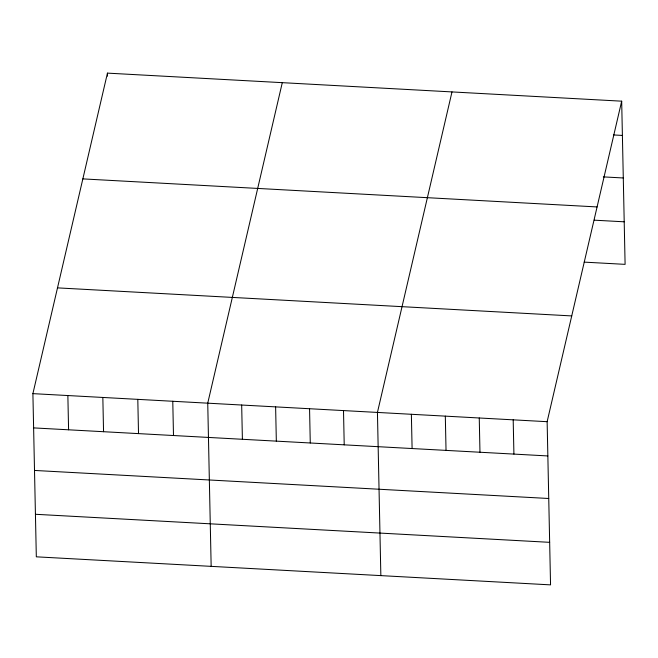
<?xml version="1.0" encoding="UTF-8"?>
<svg xmlns="http://www.w3.org/2000/svg" width="658" height="658" viewBox="0 0 658 658"><rect width="100%" height="100%" fill="white"/><g stroke="black" fill="none" stroke-linecap="round" stroke-linejoin="round"><path stroke-width="0.99" d="M621.678 101.176L547.135 421.688L550.549 584.872L36.322 556.824L32.9 393.64L107.451 73.128L621.678 101.176L625.1 264.36L584.172 262.123M282.29 82.661L207.739 403.181L211.16 566.365M451.988 91.914L377.437 412.434L380.85 575.618M613.412 134.939L622.402 135.433M603.328 176.887L623.29 177.973M82.85 178.894L597.077 206.941M594.264 220.175L624.212 221.812M57.501 287.875L571.736 315.922M32.9 393.64L547.135 421.688M33.616 427.897L547.851 455.945M34.512 470.445L548.739 498.493M35.425 514.285L549.66 542.332M513.191 419.837L513.914 454.094M479.254 417.986L479.97 452.243M445.318 416.136L446.034 450.393M411.373 414.285L412.097 448.542M343.501 410.584L344.216 444.841M309.556 408.733L310.272 442.99M275.62 406.883L276.335 441.14M241.675 405.032L242.399 439.289M172.774 401.273L173.49 435.53M137.802 399.365L138.517 433.622M107.451 73.128L107.509 76.147M102.837 397.457L103.553 431.714M67.864 395.548L68.588 429.806"/></g></svg>
